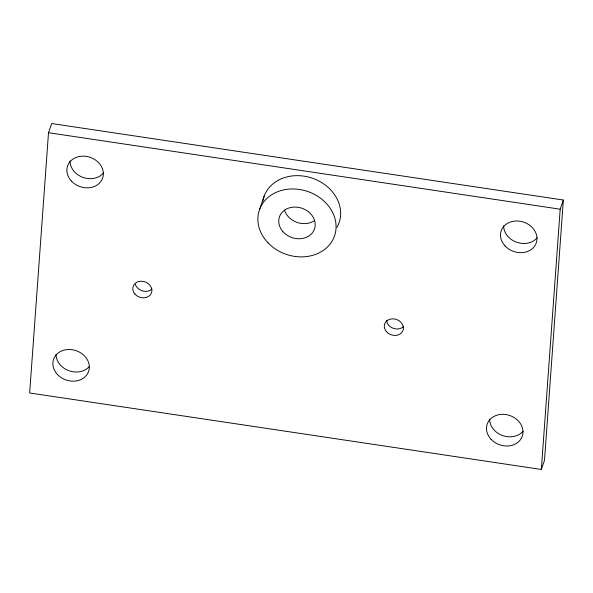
<?xml version="1.0" encoding="UTF-8"?>
<svg xmlns="http://www.w3.org/2000/svg" width="593" height="593" viewBox="0 0 593 593"><rect width="100%" height="100%" fill="white"/><g stroke="black" fill="none" stroke-linecap="round" stroke-linejoin="round"><path stroke-width="0.89" d="M48.507 132.706L29.65 392.974L541.335 469.463L544.493 460.294L563.35 200.026L51.665 123.537L48.507 132.706L560.192 209.196L563.35 200.026M541.335 469.463L560.192 209.196M259.771 208.944L264.352 195.646M151.919 289.095C146.664 293.728 137.398 290.889 135.3 284.306M403.425 326.691C397.829 331.776 387.044 327.862 386.614 320.168M262.818 201.279A39.738 33.215 19 0 1 312.667 178.315A39.738 33.215 19 0 1 336.943 227.364M537.102 237.823A18.546 15.5 19 0 1 516.547 242.203A18.546 15.5 19 0 1 503.65 225.755M103.478 173A18.546 15.5 19 0 1 82.916 177.381A18.546 15.5 19 0 1 70.018 160.925M523.093 431.163A18.546 15.5 19 0 1 502.53 435.544A18.546 15.5 19 0 1 489.64 419.095M89.469 366.341A18.546 15.5 19 0 1 68.907 370.721A18.546 15.5 19 0 1 56.009 354.266M314.26 220.752A18.546 15.5 19 0 1 284.507 210.018M505.066 245.947A18.546 15.5 19 0 0 536.042 243.501A18.546 15.5 19 0 0 515.124 221.041A18.546 15.5 19 0 0 505.066 245.947M71.434 181.117A18.546 15.5 19 0 0 102.411 178.671A18.546 15.5 19 0 0 81.493 156.211A18.546 15.5 19 0 0 71.434 181.117M491.056 439.287A18.546 15.5 19 0 0 522.033 436.841A18.546 15.5 19 0 0 501.107 414.381A18.546 15.5 19 0 0 491.056 439.287M57.425 374.457A18.546 15.5 19 0 0 88.401 372.011A18.546 15.5 19 0 0 67.483 349.551A18.546 15.5 19 0 0 57.425 374.457M386.362 331.561A9.718 8.117 19 0 0 402.736 331.035A9.718 8.117 19 0 0 392.447 318.849A9.718 8.117 19 0 0 386.362 331.561M134.856 293.965A9.718 8.117 19 0 0 151.23 293.431A9.718 8.117 19 0 0 140.941 281.252A9.718 8.117 19 0 0 134.856 293.965M267.932 242.737A39.738 33.215 19 0 0 334.17 236.889A39.738 33.215 19 0 0 288.813 189.115A39.738 33.215 19 0 0 267.932 242.737M282.683 231.337A18.546 15.5 19 0 0 313.942 230.329A18.546 15.5 19 0 0 294.291 207.076A18.546 15.5 19 0 0 282.683 231.337"/></g></svg>
